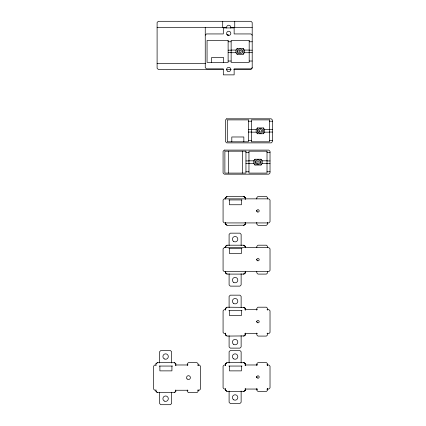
<?xml version="1.0" encoding="UTF-8"?>
<svg xmlns="http://www.w3.org/2000/svg" width="426" height="426" viewBox="0 0 426 426"><rect width="100%" height="100%" fill="white"/><g stroke="black" fill="none" stroke-linecap="round" stroke-linejoin="round"><path stroke-width="0.64" d="M256.601 210.923L256.814 210.63L256.814 211.158L256.601 210.865M256.601 259.615L256.814 259.908L256.814 259.386L256.601 259.679M256.601 321.673L256.814 321.38L256.814 321.902L256.601 321.609M256.601 377.042L256.814 376.749L256.814 377.276L256.681 377.015M225.487 365.125L225.642 364.975M257.384 127.938L256.18 129.515L256.18 132.166L257.384 133.748L263.401 133.748L264.605 132.166L264.605 129.515L263.401 127.938L257.384 127.938L257.384 133.748M254.977 159.233L253.774 160.815L253.774 163.467L254.977 165.048L260.994 165.048L262.198 163.467L262.198 160.815L260.994 159.233L254.977 159.233L254.977 165.048M175.837 365.279L175.677 364.975M237.154 48.489L235.951 50.066L235.951 52.717L237.154 54.299L243.171 54.299L244.375 52.717L244.375 50.066L243.171 48.489L237.154 48.489L237.154 54.299M245.285 365.274L245.19 364.975M205.252 35.145L206.456 33.942L223.309 33.942L223.309 27.919L234.14 27.919L234.14 33.942L250.994 33.942L252.197 35.145M252.197 67.643L250.994 68.847L234.14 68.847L234.14 74.869L223.309 74.869L223.309 68.847L206.456 68.847L205.252 67.643L205.252 27.317M197.84 390.163L198.106 389.891M267.347 388.959L267.619 388.688M155.975 365.098L154.771 364.975L153.568 366.179L153.568 389.05L154.771 390.253L155.975 390.136M245.025 199.155L245.349 199.006M245.025 309.904L245.349 309.755M157.103 27.317L226.621 27.317M230.833 27.317L252.197 27.317M226.808 34.421L228.123 34.421L228.123 35.747M228.123 41.764L231.132 41.764M249.189 41.764L252.197 41.764M231.132 50.066L235.951 50.066M244.375 50.066L249.189 50.066M228.123 50.188L231.132 50.188M249.189 50.188L252.197 50.188M228.123 52.6L231.132 52.6M249.189 52.6L252.197 52.6M231.132 52.717L235.951 52.717M244.375 52.717L249.189 52.717M228.123 61.024L231.132 61.024M249.189 61.024L252.197 61.024M157.103 63.431L205.476 63.431M223.203 69.449L158.307 69.449L157.103 68.245L157.103 22.503L158.307 21.3L250.994 21.3L252.197 22.503L252.197 68.245L250.994 69.449L233.783 69.449M226.499 69.449L231.142 69.449M248.358 121.213L251.367 121.213M269.424 121.213L272.432 121.213M251.367 129.515L256.18 129.515M264.605 129.515L269.424 129.515M248.358 129.637L251.367 129.637M269.424 129.637L272.432 129.637M248.358 132.044L251.367 132.044M269.424 132.044L272.432 132.044M251.367 132.166L256.18 132.166M264.605 132.166L269.424 132.166M248.358 140.474L251.367 140.474M269.424 140.474L272.432 140.474M245.951 152.513L248.96 152.513M267.017 152.513L270.025 152.513M248.96 160.815L253.774 160.815M262.198 160.815L267.017 160.815M245.951 160.937L248.96 160.937M267.017 160.937L270.025 160.937M245.951 163.344L248.96 163.344M267.017 163.344L270.025 163.344M248.96 163.467L253.774 163.467M262.198 163.467L267.017 163.467M245.951 171.769L248.96 171.769M267.017 171.769L270.025 171.769M225.982 197.653L225.487 197.653L225.487 199.155M244.662 197.653L245.349 197.653L245.349 199.23M228.831 199.938L242 199.938M225.982 224.135L225.487 224.135L225.487 222.329M245.19 224.135L245.349 222.329M225.982 246.404L225.487 246.404L225.487 247.756M244.662 246.404L245.349 246.404L245.349 247.756M228.831 248.693L242 248.693M225.982 272.885L225.487 272.885L225.487 271.532M244.662 272.885L245.349 272.885L245.349 271.532M225.982 308.397L225.487 308.397L225.487 310.203M244.662 308.397L245.349 308.397L245.349 310.203M225.61 309.601L224.278 309.601L223.075 310.804L223.075 332.472L224.278 333.675L225.61 333.675M244.891 309.601L257.384 309.601M267.017 309.601L268.822 309.601L270.025 310.804L270.025 332.472L268.822 333.675L267.017 333.675M228.831 310.687L242 310.687M244.891 333.675L257.384 333.675M225.982 334.884L225.487 334.884L225.487 333.073M244.662 334.884L245.349 334.884L245.349 333.073M156.475 363.772L155.975 363.772L155.975 365.577M175.342 363.772L175.837 363.772L175.837 365.577M225.982 363.772L225.487 363.772L225.487 365.577M244.662 363.772L245.349 363.772L245.349 365.577M187.275 364.736L187.877 364.736M256.782 364.736L257.384 364.736M267.017 364.736L267.619 364.736M175.581 364.975L187.877 364.975M197.983 364.975L199.309 364.975L200.513 366.179L200.513 389.05L199.309 390.253L197.983 390.253M225.61 364.975L224.278 364.975L223.075 366.179L223.075 387.846L224.278 389.05L225.61 389.05M244.891 364.975L257.384 364.975M267.017 364.975L268.822 364.975L270.025 366.179L270.025 387.846L268.822 389.05L267.017 389.05M159.324 366.056L172.487 366.056M228.831 366.056L242 366.056M244.891 389.05L257.384 389.05M256.782 389.289L257.384 389.289M267.017 389.289L267.619 389.289M175.714 390.014L175.837 391.457L174.325 392.66L157.487 392.66L155.975 391.457L155.975 389.955M175.581 390.253L187.877 390.253M225.982 390.253L225.487 390.253L225.487 388.448M244.849 390.253L245.349 390.253L245.349 388.448M187.275 390.493L187.877 390.493M156.475 391.457L155.975 391.457L157.487 392.511M175.342 391.457L175.837 391.457L174.325 392.511M245.025 222.628L245.349 222.782M245.025 333.377L245.349 333.526M267.347 365.071L267.619 365.338M198.106 365.338L197.989 365.215M267.619 198.974L267.619 197.653L266.415 196.45L257.986 196.45L256.782 197.653L256.782 198.974M267.619 222.329L267.619 224.135L266.415 225.338L257.986 225.338L256.782 224.135L256.782 222.329M267.619 247.73L267.619 246.404L266.415 245.2L257.986 245.2L256.782 246.404L256.782 247.73M267.619 271.564L267.619 272.885L266.415 274.094L257.986 274.094L256.782 272.885L256.782 271.564M267.619 310.203L267.619 308.397L266.415 307.194L257.986 307.194L256.782 308.397L256.782 310.203M267.619 333.073L267.619 334.884L266.415 336.087L257.986 336.087L256.782 334.884L256.782 333.073M267.619 365.577L267.619 363.772L266.415 362.569L257.986 362.569L256.782 363.772L256.782 365.577M267.619 388.448L267.619 390.253L266.415 391.457L257.986 391.457L256.782 390.253L256.782 388.448M263.401 127.938L263.401 133.748M260.994 159.233L260.994 165.048M243.842 141.799L243.842 136.98L231.803 136.98L231.803 141.799M243.832 196.599L226.999 196.45L225.487 197.653L226.999 196.599M243.832 225.189L226.999 225.338L225.487 224.135L226.999 225.189M243.832 245.653L243.832 245.2L226.999 245.2L225.487 246.404L226.999 245.2L226.999 245.653M243.832 273.641L243.832 274.094L226.999 274.094L225.487 272.885L226.999 274.094L226.999 273.641M243.832 307.343L226.999 307.194L225.487 308.397L226.999 307.343M243.832 335.933L226.999 336.087L225.487 334.884L226.999 335.933M243.832 362.718L226.999 362.569L225.487 363.772L226.999 362.718M243.832 391.308L226.999 391.457L225.487 390.253L226.999 391.308M243.171 48.489L243.171 54.299M242.335 151.187L242.335 173.094M241.435 199.938L241.435 204.752L229.396 204.752L229.396 199.938M241.435 248.693L241.435 253.507L229.396 253.507L229.396 248.693M241.435 310.687L241.435 315.501L229.396 315.501L229.396 310.687M241.435 366.056L241.435 370.876L229.396 370.876L229.396 366.056M241.132 245.621L241.132 234.369L239.929 233.16L230.301 233.16L229.097 234.369L229.097 245.621M241.132 273.668L241.132 284.925L239.929 286.128L230.301 286.128L229.097 284.925L229.097 273.668M241.132 307.615L241.132 296.363L239.929 295.159L230.301 295.159L229.097 296.363L229.097 307.615M241.132 335.661L241.132 346.918L239.929 348.122L230.301 348.122L229.097 346.918L229.097 335.661M241.132 362.989L241.132 351.732L239.929 350.529L230.301 350.529L229.097 351.732L229.097 362.989M241.132 391.036L241.132 402.293L239.929 403.497L230.301 403.497L229.097 402.293L229.097 391.036M234.742 21.3L234.742 27.317M228.496 151.187L228.496 173.094M223.607 62.35L223.607 57.531L211.573 57.531L211.573 62.35M222.707 21.3L222.707 27.317M198.106 365.577L198.106 363.772L196.903 362.569L188.478 362.569L187.275 363.772L187.275 365.577M198.106 390.014L198.106 391.457L196.903 392.66L188.478 392.66L187.275 391.457L187.275 390.014M174.325 362.718L157.487 362.569L155.975 363.772L157.487 362.718M171.928 366.056L171.928 370.876L159.888 370.876L159.888 366.056M171.625 362.989L171.625 351.732L170.421 350.529L160.788 350.529L159.585 351.732L159.585 362.989M171.625 392.239L171.625 403.497L170.421 404.7L160.788 404.7L159.585 403.497L159.585 392.239M226.765 28.095A2.109 2.109 0 0 1 228.725 25.214A2.109 2.109 0 0 1 230.684 28.095M239.05 50.928C239.966 56.301 243.539 47.834 239.05 50.928M226.691 118.806L225.487 120.01L225.487 141.677L226.691 142.88L271.229 142.88L272.432 141.677L272.432 120.01L271.229 118.806L226.691 118.806M224.278 150.101L223.075 151.305L223.075 172.977L224.278 174.181L268.822 174.181L270.025 172.977L270.025 151.305L268.822 150.101L224.278 150.101M224.278 198.857L223.075 200.06L223.075 221.728L224.278 222.931L268.822 222.931L270.025 221.728L270.025 200.06L268.822 198.857L224.278 198.857M224.278 247.607L223.075 248.811L223.075 270.478L224.278 271.681L268.822 271.681L270.025 270.478L270.025 248.811L268.822 247.607L224.278 247.607M245.349 224.135L243.832 225.338L245.349 224.135M245.349 272.885L243.832 274.094L245.349 272.885M245.349 334.884L243.832 336.087L245.349 334.884M245.349 390.253L243.832 391.457L245.349 390.253M228.123 40.438L207.057 40.438L207.057 62.35L228.123 62.35L228.123 40.438M249.189 40.438L231.132 40.438L231.132 62.35L249.189 62.35L249.189 40.438M248.358 119.887L227.292 119.887L227.292 141.799L248.358 141.799L248.358 119.887M269.424 119.887L251.367 119.887L251.367 141.799L269.424 141.799L269.424 119.887M245.951 151.187L224.885 151.187L224.885 173.094L245.951 173.094L245.951 151.187M267.017 151.187L248.96 151.187L248.96 173.094L267.017 173.094L267.017 151.187M244.055 196.599L243.832 196.45L245.349 197.653L244.055 196.599M244.055 245.349L243.832 245.2L245.349 246.404L244.055 245.349M244.055 307.343L243.832 307.194L245.349 308.397L244.055 307.343M244.055 362.718L243.832 362.569L245.349 363.772L244.055 362.718M174.543 362.718L174.325 362.569L175.837 363.772L174.543 362.718M187.041 378.9A1.928 1.928 0 0 0 190.305 378.219A1.928 1.928 0 0 0 188.084 375.732A1.928 1.928 0 0 0 187.041 378.9M164.25 401.026A2.71 2.71 0 0 0 168.313 398.683A2.71 2.71 0 0 0 164.25 396.334A2.71 2.71 0 0 0 164.25 401.026M164.25 358.894A2.71 2.71 0 0 0 168.313 356.551A2.71 2.71 0 0 0 164.25 354.203A2.71 2.71 0 0 0 164.25 358.894M233.762 399.822A2.71 2.71 0 0 0 237.825 397.479A2.71 2.71 0 0 0 233.762 395.131A2.71 2.71 0 0 0 233.762 399.822M233.762 358.894A2.71 2.71 0 0 0 237.825 356.551A2.71 2.71 0 0 0 233.762 354.203A2.71 2.71 0 0 0 233.762 358.894M257.043 377.761A1.203 1.203 0 0 0 259.104 377.457A1.203 1.203 0 0 0 257.81 375.823A1.203 1.203 0 0 0 257.043 377.761M257.384 260.691A1.203 1.203 0 0 0 259.189 259.647A1.203 1.203 0 0 0 257.384 258.603A1.203 1.203 0 0 0 257.384 260.691M233.762 282.454A2.71 2.71 0 0 0 237.825 280.111A2.71 2.71 0 0 0 233.762 277.763A2.71 2.71 0 0 0 233.762 282.454M233.357 241.244A2.71 2.71 0 0 0 237.777 239.673A2.71 2.71 0 0 0 234.209 236.627A2.71 2.71 0 0 0 233.357 241.244M257.384 322.684A1.203 1.203 0 0 0 259.189 321.641A1.203 1.203 0 0 0 257.384 320.597A1.203 1.203 0 0 0 257.384 322.684M233.762 344.448A2.71 2.71 0 0 0 237.825 342.105A2.71 2.71 0 0 0 233.762 339.756A2.71 2.71 0 0 0 233.762 344.448M233.762 303.52A2.71 2.71 0 0 0 237.825 301.177A2.71 2.71 0 0 0 233.762 298.828A2.71 2.71 0 0 0 233.762 303.52M227.67 35.161A2.109 2.109 0 0 0 230.833 33.34A2.109 2.109 0 0 0 227.67 31.513A2.109 2.109 0 0 0 227.67 35.161M227.356 71.051A2.109 2.109 0 0 0 230.796 69.832A2.109 2.109 0 0 0 228.022 67.468A2.109 2.109 0 0 0 227.356 71.051M238.576 53.202A2.407 2.407 0 0 0 242.522 51.865A2.407 2.407 0 0 0 239.385 49.112A2.407 2.407 0 0 0 238.576 53.202M257.384 163.185A1.203 1.203 0 0 0 259.189 162.141A1.203 1.203 0 0 0 257.384 161.097A1.203 1.203 0 0 0 257.384 163.185M256.399 163.951A2.407 2.407 0 0 0 260.35 162.61A2.407 2.407 0 0 0 257.213 159.862A2.407 2.407 0 0 0 256.399 163.951M259.791 131.884A1.203 1.203 0 0 0 261.596 130.841A1.203 1.203 0 0 0 259.791 129.802A1.203 1.203 0 0 0 259.791 131.884M258.806 132.651A2.407 2.407 0 0 0 262.757 131.314A2.407 2.407 0 0 0 259.62 128.561A2.407 2.407 0 0 0 258.806 132.651M257.384 211.935A1.203 1.203 0 0 0 259.189 210.891A1.203 1.203 0 0 0 257.384 209.853A1.203 1.203 0 0 0 257.384 211.935"/></g></svg>
